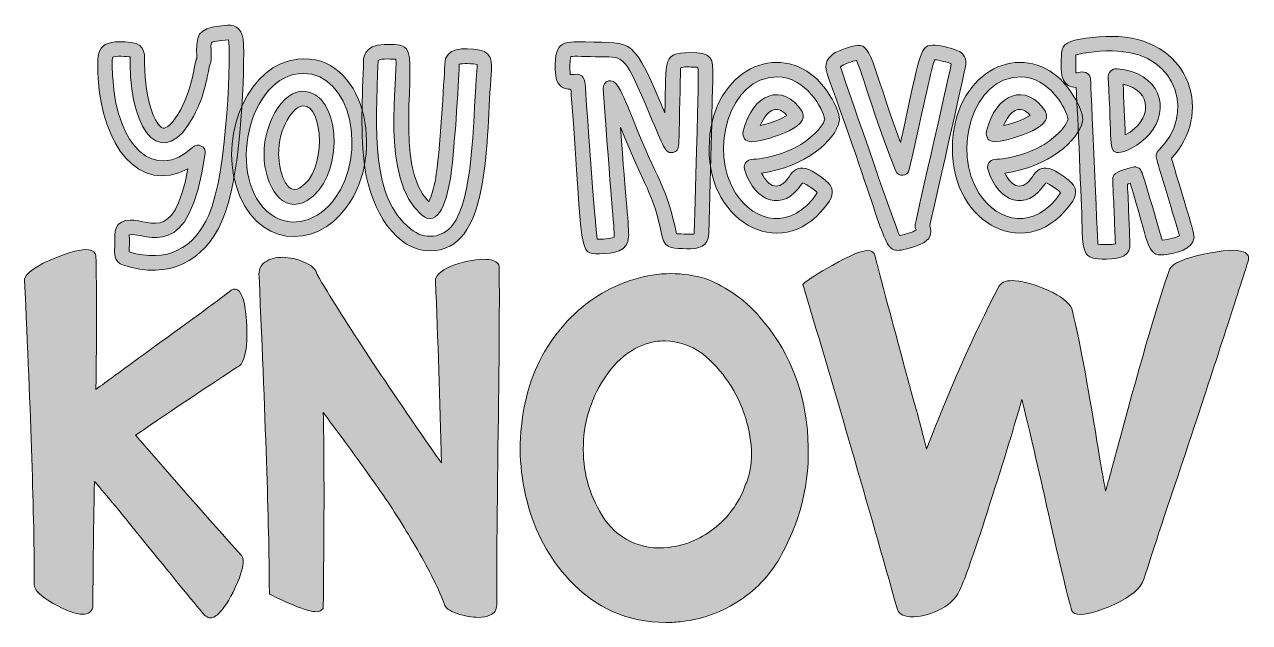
# Model space of a CAD drawing. Header units: inches. Extents: x 105 to 975, y -976 to -104.
# Drawn here: x 111 to 975, y -525 to -104 of the extents above; entities that cross this region are included whole.
import ezdxf

# ---------------------------------------------------------------- set-up
doc = ezdxf.new("R2010")
doc.units = ezdxf.units.IN
doc.header["$MEASUREMENT"] = 0
doc.layers.add('Layer 1', color=7, linetype='Continuous')

# ---------------------------------------------------------------- blocks, each defined once
blk = doc.blocks.new('block 3')
at = {"layer": 'Layer 1', "true_color": 0xffffff}
h = blk.add_hatch(color=7, dxfattribs=at)
h.dxf.hatch_style = 2
edge = h.paths.add_edge_path()
edge.add_spline(control_points=[(250.58, -242.38), (237.97, -270.76), (212.89, -283.7), (181.1, -273.44), (174.09, -271.18), (174.62, -264.62), (174.94, -260.7), (175.51, -253.55), (172.79, -244.02), (182.83, -241.91), (198.32, -238.64), (216.01, -261.58), (226.58, -205.36), (191.94, -224.27), (165.8, -187.99), (163.26, -141.56), (162.14, -121.07), (162.5, -113.99), (186.46, -116.33), (197.44, -117.41), (195.98, -126.65), (196.01, -131.42), (196.19, -157.51), (203.7, -175.36), (209.01, -176.68), (211.22, -177.23), (215.8, -174.13), (221.44, -163.61), (230.39, -146.92), (230.77, -131.59), (232.76, -127.61), (232.85, -126.62), (232.76, -124.39), (232.7, -122.87), (232.16, -107.5), (237.35, -105.68), (254.42, -104.26), (260.69, -103.73), (265.74, -107.4), (265.85, -117.71), (266.15, -147.14), (263.5, -213.3), (250.58, -242.38)], knot_values=[0, 0, 0, 0, 1, 1, 1, 2, 2, 2, 3, 3, 3, 4, 4, 4, 5, 5, 5, 6, 6, 6, 7, 7, 7, 8, 8, 8, 9, 9, 9, 10, 10, 10, 11, 11, 11, 12, 12, 12, 13, 13, 13, 14, 14, 14, 14], degree=3, periodic=1)
edge = h.paths.add_edge_path()
edge.add_spline(control_points=[(255.27, -114.48), (248.13, -115.08), (244.04, -115.78), (243.1, -116.56), (242.12, -118.86), (244.24, -127.58), (241.95, -132.16), (240.26, -139.48), (238.85, -152.85), (230.48, -168.45), (209.84, -206.96), (186.09, -181.75), (185.76, -131.48), (185.74, -129.55), (185.88, -127.78), (185.82, -126.59), (184.21, -126.35), (174.85, -125.57), (173.6, -126.77), (172.56, -127.77), (173.3, -137.23), (173.5, -141), (176.15, -189.51), (203.12, -215.17), (230.13, -190.15), (233.65, -186.89), (239.35, -189.84), (238.7, -194.61), (227.8, -274.06), (197.94, -249.94), (185.21, -251.9), (185.18, -252.31), (185.18, -253.03), (185.28, -254.24), (185.63, -258.32), (185.05, -261.77), (185.01, -263.92), (211.69, -272.15), (230.93, -261.34), (241.21, -238.21), (255.17, -206.79), (256.58, -119.24), (255.27, -114.48)], knot_values=[0, 0, 0, 0, 1, 1, 1, 2, 2, 2, 3, 3, 3, 4, 4, 4, 5, 5, 5, 6, 6, 6, 7, 7, 7, 8, 8, 8, 9, 9, 9, 10, 10, 10, 11, 11, 11, 12, 12, 12, 13, 13, 13, 14, 14, 14, 14], degree=3, periodic=1)
h = blk.add_hatch(color=7, dxfattribs=at)
h.dxf.hatch_style = 2
edge = h.paths.add_edge_path()
edge.add_spline(control_points=[(596.65, -144.57), (596.63, -145.46), (595.16, -205.12), (593.84, -251.13), (593.58, -260.29), (587.12, -262.19), (578.06, -261.76), (570.58, -261.4), (562.88, -262.64), (561.04, -253.26), (554.95, -222.27), (548.35, -218.41), (531.63, -176.08), (535.46, -229.13), (537.66, -246.18), (537.38, -253.34), (536.97, -263.61), (527.08, -265.26), (516.76, -265.26), (501.7, -265.26), (505.49, -267.91), (496.9, -153.38), (496.53, -148.37), (497.19, -149.45), (494.78, -149.2), (489.67, -148.66), (486.36, -145.13), (485.92, -139.73), (483.91, -115.27), (490.88, -115.57), (506.69, -116.01), (541.75, -116.97), (539.91, -112.04), (562.99, -166.08), (564, -127.03), (559.98, -122.7), (585.44, -123.65), (598.12, -124.12), (597, -131.37), (596.65, -144.57)], knot_values=[0, 0, 0, 0, 1, 1, 1, 2, 2, 2, 3, 3, 3, 4, 4, 4, 5, 5, 5, 6, 6, 6, 7, 7, 7, 8, 8, 8, 9, 9, 9, 10, 10, 10, 11, 11, 11, 12, 12, 12, 13, 13, 13, 13], degree=3, periodic=1)
edge = h.paths.add_edge_path()
edge.add_spline(control_points=[(583.59, -250.84), (587.21, -123.89), (587.13, -133.98), (585.05, -133.9), (579.39, -133.69), (577.91, -133.1), (575.04, -134), (573.48, -134.5), (574.21, -132.22), (573.46, -158.47), (572.55, -190.14), (574.02, -192.57), (568.77, -193.83), (563.03, -195.21), (562, -189.89), (552.36, -167.31), (534.35, -125.12), (534.87, -126.54), (517.85, -126.47), (507.16, -126.42), (499.18, -125.85), (496.57, -126.35), (495.98, -129.61), (495.74, -134.02), (496.14, -138.89), (496.17, -139.26), (498.49, -138.96), (498.85, -138.9), (505.58, -137.91), (506.56, -142.81), (506.83, -147.87), (506.84, -147.91), (513.78, -248.08), (515.18, -254.99), (518.21, -255.05), (524.44, -254.95), (527.11, -253.53), (527.63, -247.88), (524.4, -223.19), (519.46, -148.77), (519.14, -143.87), (525.98, -139.88), (530.33, -147.89), (533.37, -153.48), (537.66, -163.33), (540.33, -170.16), (557.47, -214.01), (564.63, -218.34), (571.1, -251.24), (572.58, -251.4), (575.36, -251.36), (578.55, -251.51), (584.11, -251.78), (583.57, -251.46), (583.59, -250.84)], knot_values=[0, 0, 0, 0, 1, 1, 1, 2, 2, 2, 3, 3, 3, 4, 4, 4, 5, 5, 5, 6, 6, 6, 7, 7, 7, 8, 8, 8, 9, 9, 9, 10, 10, 10, 11, 11, 11, 12, 12, 12, 13, 13, 13, 14, 14, 14, 15, 15, 15, 16, 16, 16, 17, 17, 17, 18, 18, 18, 18], degree=3, periodic=1)
h = blk.add_hatch(color=7, dxfattribs=at)
h.dxf.hatch_style = 2
edge = h.paths.add_edge_path()
edge.add_spline(control_points=[(936.09, -253.88), (935.47, -262.34), (923.19, -264.93), (914.78, -266.01), (902.75, -267.57), (903.98, -257.44), (891.15, -215.59), (890.38, -215.84), (889.71, -216.05), (889.13, -216.23), (889.93, -232.63), (890.3, -244.69), (890.92, -257.72), (891.39, -267.45), (883.59, -269.07), (874.45, -269.07), (856.26, -269.07), (857.89, -265.63), (856.86, -236.98), (855.96, -212.05), (853.22, -148.05), (852.92, -148.04), (843.38, -147.87), (842.24, -140.5), (842.46, -131.13), (842.65, -123.66), (841.82, -118.37), (849.24, -115.62), (855.7, -113.22), (872.02, -111.57), (882.81, -112.21), (934.91, -115.33), (949.11, -167.64), (920.17, -197.9), (925.91, -218.32), (936.42, -249.46), (936.09, -253.88)], knot_values=[0, 0, 0, 0, 1, 1, 1, 2, 2, 2, 3, 3, 3, 4, 4, 4, 5, 5, 5, 6, 6, 6, 7, 7, 7, 8, 8, 8, 9, 9, 9, 10, 10, 10, 11, 11, 11, 12, 12, 12, 12], degree=3, periodic=1)
edge = h.paths.add_edge_path()
edge.add_spline(control_points=[(925.81, -252.57), (925.63, -251.56), (911.08, -203.69), (910.02, -199.66), (909.5, -197.71), (908.56, -194.16), (911.68, -191.89), (935.98, -168.16), (926.22, -125.08), (882.2, -122.45), (872.26, -121.86), (857.55, -123.5), (852.85, -125.22), (852.82, -125.68), (852.51, -136.17), (852.82, -137.77), (853.6, -137.83), (854.08, -137.69), (854.88, -137.48), (860, -136.1), (863.04, -139.08), (863.17, -142.92), (863.17, -142.97), (868.01, -256.77), (868.3, -258.5), (872.4, -259.03), (880.71, -258.81), (880.68, -258.21), (880, -244.12), (879.63, -231.55), (878.73, -213.68), (878.41, -207.44), (884.53, -207), (891.17, -204.8), (893.16, -203.71), (894.87, -203.99), (895.97, -204.43), (900.03, -206.03), (898.89, -206.14), (913.73, -255.81), (918.72, -255.14), (923.02, -253.86), (925.81, -252.57)], knot_values=[0, 0, 0, 0, 1, 1, 1, 2, 2, 2, 3, 3, 3, 4, 4, 4, 5, 5, 5, 6, 6, 6, 7, 7, 7, 8, 8, 8, 9, 9, 9, 10, 10, 10, 11, 11, 11, 12, 12, 12, 13, 13, 13, 14, 14, 14, 14], degree=3, periodic=1)
edge = h.paths.add_edge_path()
edge.add_spline(control_points=[(904.72, -180.96), (897.52, -189.26), (886.73, -193.99), (882.8, -193.99), (875.18, -193.99), (878.42, -186.25), (875.53, -141.27), (875.28, -137.33), (878.2, -134.7), (881.83, -134.97), (911.99, -137.22), (919.98, -163.36), (904.72, -180.96)], knot_values=[0, 0, 0, 0, 1, 1, 1, 2, 2, 2, 3, 3, 3, 4, 4, 4, 4], degree=3, periodic=1)
edge = h.paths.add_edge_path()
edge.add_spline(control_points=[(886.07, -145.87), (886.57, -155.81), (887.19, -171.9), (887.62, -181.58), (906.61, -171.42), (907.39, -150.19), (886.07, -145.87)], knot_values=[0, 0, 0, 0, 1, 1, 1, 2, 2, 2, 2], degree=3, periodic=1)
h = blk.add_hatch(color=7, dxfattribs=at)
h.dxf.hatch_style = 2
edge = h.paths.add_edge_path()
edge.add_spline(control_points=[(440.18, -142.23), (436.53, -190.82), (439.43, -263.28), (397.39, -263.28), (373.61, -263.28), (355.9, -235.43), (351.36, -204.76), (347.97, -181.86), (349.55, -154.29), (350.46, -128.67), (350.5, -128.67), (350.22, -117.75), (365.07, -117.86), (372.29, -117.91), (377.22, -117.35), (380.65, -120.96), (389.22, -129.97), (371.07, -204.16), (396.46, -228.81), (398.62, -224.26), (400.79, -215.73), (401.74, -209.06), (404.79, -187.64), (407.65, -134.52), (407.69, -131.53), (407.84, -119.87), (420.85, -119.95), (432.42, -121.77), (442.93, -123.41), (440.76, -134.48), (440.18, -142.23)], knot_values=[0, 0, 0, 0, 1, 1, 1, 2, 2, 2, 3, 3, 3, 4, 4, 4, 5, 5, 5, 6, 6, 6, 7, 7, 7, 8, 8, 8, 9, 9, 9, 10, 10, 10, 10], degree=3, periodic=1)
edge = h.paths.add_edge_path()
edge.add_spline(control_points=[(430.46, -131.84), (423.96, -130.86), (417.95, -131.46), (417.95, -131.66), (417.89, -136.14), (414.97, -188.9), (411.89, -210.51), (409.63, -226.34), (403.46, -248.25), (391.31, -237.97), (361.68, -212.91), (375.02, -139.3), (373.12, -128.25), (372.21, -128.13), (362.47, -127.53), (360.71, -129.06), (358.9, -179.82), (355.5, -225.11), (383.51, -247.78), (393.81, -256.12), (406.23, -253.94), (413.03, -245.22), (427.84, -226.24), (427.52, -173.86), (429.95, -141.47), (430.22, -137.84), (430.65, -133.66), (430.46, -131.84)], knot_values=[0, 0, 0, 0, 1, 1, 1, 2, 2, 2, 3, 3, 3, 4, 4, 4, 5, 5, 5, 6, 6, 6, 7, 7, 7, 8, 8, 8, 9, 9, 9, 9], degree=3, periodic=1)
h = blk.add_hatch(color=7, dxfattribs=at)
h.dxf.hatch_style = 2
edge = h.paths.add_edge_path()
edge.add_spline(control_points=[(631.13, -208.44), (636.3, -218.75), (643.56, -221.38), (650.49, -211.01), (653.47, -206.51), (656.67, -203.79), (662.27, -205.22), (667.51, -206.56), (676.43, -213.75), (676.52, -213.82), (681.47, -217.85), (682.35, -223.09), (678.94, -228.17), (648.36, -273.76), (593.15, -244.68), (594.13, -190.68), (594.44, -138.75), (639.16, -115.1), (668.75, -140.94), (676.77, -147.95), (687.34, -164.86), (685.87, -172.08), (683.14, -185.46), (661.76, -204.14), (631.13, -208.44)], knot_values=[0, 0, 0, 0, 1, 1, 1, 2, 2, 2, 3, 3, 3, 4, 4, 4, 5, 5, 5, 6, 6, 6, 7, 7, 7, 8, 8, 8, 8], degree=3, periodic=1)
edge = h.paths.add_edge_path()
edge.add_spline(control_points=[(675.71, -170.46), (674.5, -163.55), (662.86, -140.63), (641.83, -140.63), (608.53, -140.63), (593.58, -192.54), (612.83, -222.63), (626.24, -243.58), (652.48, -249.2), (670.42, -222.46), (670.9, -221.74), (662.08, -216), (660.01, -215.25), (659.8, -215.54), (659.54, -215.93), (659.35, -216.22), (646.22, -236.07), (626.65, -229.18), (619.29, -206.5), (619.05, -205.76), (618.32, -203.5), (619.82, -201.28), (621.94, -198.14), (624.43, -199.23), (632.08, -197.91), (647.57, -195.26), (658.03, -189.16), (664.08, -184.51), (671.84, -178.55), (674.97, -173.08), (675.71, -170.46)], knot_values=[0, 0, 0, 0, 1, 1, 1, 2, 2, 2, 3, 3, 3, 4, 4, 4, 5, 5, 5, 6, 6, 6, 7, 7, 7, 8, 8, 8, 9, 9, 9, 10, 10, 10, 10], degree=3, periodic=1)
edge = h.paths.add_edge_path()
edge.add_spline(control_points=[(659.64, -165.14), (667.04, -176.93), (631.13, -186.37), (623.73, -186.37), (620.01, -186.37), (617.17, -183.17), (618.17, -178.96), (624.45, -152.44), (646.32, -143.89), (659.64, -165.14)], knot_values=[0, 0, 0, 0, 1, 1, 1, 2, 2, 2, 3, 3, 3, 3], degree=3, periodic=1)
edge = h.paths.add_edge_path()
edge.add_spline(control_points=[(648.96, -167.82), (641.59, -158.93), (634.41, -164.98), (630.22, -174.93), (639.21, -172.94), (645.82, -169.88), (648.96, -167.82)], knot_values=[0, 0, 0, 0, 1, 1, 1, 2, 2, 2, 2], degree=3, periodic=1)
h = blk.add_hatch(color=7, dxfattribs=at)
h.dxf.hatch_style = 2
edge = h.paths.add_edge_path()
edge.add_spline(control_points=[(775.14, -131.37), (774.91, -136.18), (750.95, -239.12), (749.83, -245.32), (751.62, -251.47), (749.66, -255.72), (743.86, -258.33), (736.52, -261.63), (729.53, -262.92), (727.14, -262.92), (716.35, -262.92), (717.58, -248.81), (679.74, -145.3), (676.45, -136.3), (673.7, -130.47), (681.34, -124.7), (685.43, -121.61), (695.47, -118.96), (696.68, -118.71), (709.16, -116.17), (707.75, -128.95), (729.06, -186.98), (743.47, -122.53), (742.28, -117.66), (753.56, -118.28), (758.24, -118.53), (766.6, -120.89), (769.59, -122.29), (772.64, -123.72), (775.42, -125.81), (775.14, -131.37)], knot_values=[0, 0, 0, 0, 1, 1, 1, 2, 2, 2, 3, 3, 3, 4, 4, 4, 5, 5, 5, 6, 6, 6, 7, 7, 7, 8, 8, 8, 9, 9, 9, 10, 10, 10, 10], degree=3, periodic=1)
edge = h.paths.add_edge_path()
edge.add_spline(control_points=[(764.87, -131.42), (762.52, -130.45), (756.2, -128.74), (753.16, -128.53), (750.95, -134.21), (746.52, -156.33), (735.3, -206.03), (734.18, -210.96), (727.31, -211.46), (725.5, -206.72), (705.89, -155.27), (701.19, -134.64), (698, -128.93), (695.59, -129.55), (688.77, -131.62), (686.7, -133.55), (686.76, -134.04), (725.97, -247.82), (728.41, -252.47), (732.59, -251.77), (737.54, -250.08), (740.13, -248.74), (739.61, -246.56), (739, -246.96), (740.06, -241.88), (741.4, -235.4), (764.57, -134.36), (764.87, -131.42)], knot_values=[0, 0, 0, 0, 1, 1, 1, 2, 2, 2, 3, 3, 3, 4, 4, 4, 5, 5, 5, 6, 6, 6, 7, 7, 7, 8, 8, 8, 9, 9, 9, 9], degree=3, periodic=1)
h = blk.add_hatch(color=7, dxfattribs=at)
h.dxf.hatch_style = 2
edge = h.paths.add_edge_path()
edge.add_spline(control_points=[(802.72, -208.44), (807.89, -218.75), (815.16, -221.38), (822.09, -211.01), (825.07, -206.51), (828.27, -203.79), (833.87, -205.22), (839.11, -206.56), (848.03, -213.75), (848.12, -213.82), (853.07, -217.85), (853.95, -223.09), (850.53, -228.17), (819.96, -273.76), (764.75, -244.68), (765.72, -190.68), (766.03, -138.75), (810.75, -115.1), (840.34, -140.94), (848.37, -147.95), (858.94, -164.86), (857.46, -172.08), (854.73, -185.46), (833.35, -204.14), (802.72, -208.44)], knot_values=[0, 0, 0, 0, 1, 1, 1, 2, 2, 2, 3, 3, 3, 4, 4, 4, 5, 5, 5, 6, 6, 6, 7, 7, 7, 8, 8, 8, 8], degree=3, periodic=1)
edge = h.paths.add_edge_path()
edge.add_spline(control_points=[(847.31, -170.46), (846.09, -163.55), (834.45, -140.63), (813.43, -140.63), (780.13, -140.63), (765.17, -192.54), (784.43, -222.63), (797.84, -243.58), (824.08, -249.2), (842.01, -222.46), (842.5, -221.74), (833.68, -216), (831.61, -215.25), (831.39, -215.54), (831.14, -215.93), (830.94, -216.22), (817.82, -236.07), (798.24, -229.18), (790.89, -206.5), (790.65, -205.76), (789.91, -203.5), (791.41, -201.28), (793.53, -198.14), (796.02, -199.23), (803.68, -197.91), (819.17, -195.26), (829.63, -189.16), (835.68, -184.51), (843.44, -178.55), (846.56, -173.08), (847.31, -170.46)], knot_values=[0, 0, 0, 0, 1, 1, 1, 2, 2, 2, 3, 3, 3, 4, 4, 4, 5, 5, 5, 6, 6, 6, 7, 7, 7, 8, 8, 8, 9, 9, 9, 10, 10, 10, 10], degree=3, periodic=1)
edge = h.paths.add_edge_path()
edge.add_spline(control_points=[(831.24, -165.14), (838.63, -176.93), (802.73, -186.37), (795.32, -186.37), (791.61, -186.37), (788.77, -183.17), (789.76, -178.96), (796.05, -152.44), (817.92, -143.89), (831.24, -165.14)], knot_values=[0, 0, 0, 0, 1, 1, 1, 2, 2, 2, 3, 3, 3, 3], degree=3, periodic=1)
edge = h.paths.add_edge_path()
edge.add_spline(control_points=[(820.56, -167.82), (813.19, -158.93), (806.01, -164.98), (801.82, -174.93), (810.81, -172.94), (817.41, -169.88), (820.56, -167.82)], knot_values=[0, 0, 0, 0, 1, 1, 1, 2, 2, 2, 2], degree=3, periodic=1)
h = blk.add_hatch(color=7, dxfattribs=at)
h.dxf.hatch_style = 2
edge = h.paths.add_edge_path()
edge.add_spline(control_points=[(338.44, -232.52), (315.79, -263.31), (273.57, -260.99), (260.49, -217.28), (249.16, -179.43), (269.89, -131.52), (304.11, -128.11), (350.89, -123.45), (366.76, -194.02), (338.44, -232.52)], knot_values=[0, 0, 0, 0, 1, 1, 1, 2, 2, 2, 3, 3, 3, 3], degree=3, periodic=1)
edge = h.paths.add_edge_path()
edge.add_spline(control_points=[(307.81, -138.19), (269.18, -138.19), (252.24, -213.59), (285.25, -237.68), (300.11, -248.51), (318.9, -241.76), (330.18, -226.44), (353.18, -195.16), (342.13, -138.19), (307.81, -138.19)], knot_values=[0, 0, 0, 0, 1, 1, 1, 2, 2, 2, 3, 3, 3, 3], degree=3, periodic=1)
edge = h.paths.add_edge_path()
edge.add_spline(control_points=[(310.68, -227.73), (293.4, -238.03), (280.46, -217.89), (280.25, -195.48), (280.02, -171.48), (295.63, -145.85), (312.69, -151.55), (335.53, -159.17), (335.56, -212.9), (310.68, -227.73)], knot_values=[0, 0, 0, 0, 1, 1, 1, 2, 2, 2, 3, 3, 3, 3], degree=3, periodic=1)
edge = h.paths.add_edge_path()
edge.add_spline(control_points=[(307.93, -161.03), (301.07, -161.03), (290.33, -176.35), (290.51, -195.38), (290.62, -206.72), (295.88, -224.61), (305.43, -218.92), (324.94, -207.29), (322.02, -161.03), (307.93, -161.03)], knot_values=[0, 0, 0, 0, 1, 1, 1, 2, 2, 2, 3, 3, 3, 3], degree=3, periodic=1)
at = {"layer": 'Layer 1', "lineweight": 0}
for points, knots in [([(250.58, -242.38), (237.97, -270.76), (212.89, -283.7), (181.1, -273.44), (174.09, -271.18), (174.62, -264.62), (174.94, -260.7), (175.51, -253.55), (172.79, -244.02), (182.83, -241.91), (198.32, -238.64), (216.01, -261.58), (226.58, -205.36), (191.94, -224.27), (165.8, -187.99), (163.26, -141.56), (162.14, -121.07), (162.5, -113.99), (186.46, -116.33), (197.44, -117.41), (195.98, -126.65), (196.01, -131.42), (196.19, -157.51), (203.7, -175.36), (209.01, -176.68), (211.22, -177.23), (215.8, -174.13), (221.44, -163.61), (230.39, -146.92), (230.77, -131.59), (232.76, -127.61), (232.85, -126.62), (232.76, -124.39), (232.7, -122.87), (232.16, -107.5), (237.35, -105.68), (254.42, -104.26), (260.69, -103.73), (265.74, -107.4), (265.85, -117.71), (266.15, -147.14), (263.5, -213.3), (250.58, -242.38)], [0, 0, 0, 0, 1, 1, 1, 2, 2, 2, 3, 3, 3, 4, 4, 4, 5, 5, 5, 6, 6, 6, 7, 7, 7, 8, 8, 8, 9, 9, 9, 10, 10, 10, 11, 11, 11, 12, 12, 12, 13, 13, 13, 14, 14, 14, 14]), ([(596.65, -144.57), (596.63, -145.46), (595.16, -205.12), (593.84, -251.13), (593.58, -260.29), (587.12, -262.19), (578.06, -261.76), (570.58, -261.4), (562.88, -262.64), (561.04, -253.26), (554.95, -222.27), (548.35, -218.41), (531.63, -176.08), (535.46, -229.13), (537.66, -246.18), (537.38, -253.34), (536.97, -263.61), (527.08, -265.26), (516.76, -265.26), (501.7, -265.26), (505.49, -267.91), (496.9, -153.38), (496.53, -148.37), (497.19, -149.45), (494.78, -149.2), (489.67, -148.66), (486.36, -145.13), (485.92, -139.73), (483.91, -115.27), (490.88, -115.57), (506.69, -116.01), (541.75, -116.97), (539.91, -112.04), (562.99, -166.08), (564, -127.03), (559.98, -122.7), (585.44, -123.65), (598.12, -124.12), (597, -131.37), (596.65, -144.57)], [0, 0, 0, 0, 1, 1, 1, 2, 2, 2, 3, 3, 3, 4, 4, 4, 5, 5, 5, 6, 6, 6, 7, 7, 7, 8, 8, 8, 9, 9, 9, 10, 10, 10, 11, 11, 11, 12, 12, 12, 13, 13, 13, 13]), ([(936.09, -253.88), (935.47, -262.34), (923.19, -264.93), (914.78, -266.01), (902.75, -267.57), (903.98, -257.44), (891.15, -215.59), (890.38, -215.84), (889.71, -216.05), (889.13, -216.23), (889.93, -232.63), (890.3, -244.69), (890.92, -257.72), (891.39, -267.45), (883.59, -269.07), (874.45, -269.07), (856.26, -269.07), (857.89, -265.63), (856.86, -236.98), (855.96, -212.05), (853.22, -148.05), (852.92, -148.04), (843.38, -147.87), (842.24, -140.5), (842.46, -131.13), (842.65, -123.66), (841.82, -118.37), (849.24, -115.62), (855.7, -113.22), (872.02, -111.57), (882.81, -112.21), (934.91, -115.33), (949.11, -167.64), (920.17, -197.9), (925.91, -218.32), (936.42, -249.46), (936.09, -253.88)], [0, 0, 0, 0, 1, 1, 1, 2, 2, 2, 3, 3, 3, 4, 4, 4, 5, 5, 5, 6, 6, 6, 7, 7, 7, 8, 8, 8, 9, 9, 9, 10, 10, 10, 11, 11, 11, 12, 12, 12, 12]), ([(255.27, -114.48), (248.13, -115.08), (244.04, -115.78), (243.1, -116.56), (242.12, -118.86), (244.24, -127.58), (241.95, -132.16), (240.26, -139.48), (238.85, -152.85), (230.48, -168.45), (209.84, -206.96), (186.09, -181.75), (185.76, -131.48), (185.74, -129.55), (185.88, -127.78), (185.82, -126.59), (184.21, -126.35), (174.85, -125.57), (173.6, -126.77), (172.56, -127.77), (173.3, -137.23), (173.5, -141), (176.15, -189.51), (203.12, -215.17), (230.13, -190.15), (233.65, -186.89), (239.35, -189.84), (238.7, -194.61), (227.8, -274.06), (197.94, -249.94), (185.21, -251.9), (185.18, -252.31), (185.18, -253.03), (185.28, -254.24), (185.63, -258.32), (185.05, -261.77), (185.01, -263.92), (211.69, -272.15), (230.93, -261.34), (241.21, -238.21), (255.17, -206.79), (256.58, -119.24), (255.27, -114.48)], [0, 0, 0, 0, 1, 1, 1, 2, 2, 2, 3, 3, 3, 4, 4, 4, 5, 5, 5, 6, 6, 6, 7, 7, 7, 8, 8, 8, 9, 9, 9, 10, 10, 10, 11, 11, 11, 12, 12, 12, 13, 13, 13, 14, 14, 14, 14]), ([(440.18, -142.23), (436.53, -190.82), (439.43, -263.28), (397.39, -263.28), (373.61, -263.28), (355.9, -235.43), (351.36, -204.76), (347.97, -181.86), (349.55, -154.29), (350.46, -128.67), (350.5, -128.67), (350.22, -117.75), (365.07, -117.86), (372.29, -117.91), (377.22, -117.35), (380.65, -120.96), (389.22, -129.97), (371.07, -204.16), (396.46, -228.81), (398.62, -224.26), (400.79, -215.73), (401.74, -209.06), (404.79, -187.64), (407.65, -134.52), (407.69, -131.53), (407.84, -119.87), (420.85, -119.95), (432.42, -121.77), (442.93, -123.41), (440.76, -134.48), (440.18, -142.23)], [0, 0, 0, 0, 1, 1, 1, 2, 2, 2, 3, 3, 3, 4, 4, 4, 5, 5, 5, 6, 6, 6, 7, 7, 7, 8, 8, 8, 9, 9, 9, 10, 10, 10, 10]), ([(631.13, -208.44), (636.3, -218.75), (643.56, -221.38), (650.49, -211.01), (653.47, -206.51), (656.67, -203.79), (662.27, -205.22), (667.51, -206.56), (676.43, -213.75), (676.52, -213.82), (681.47, -217.85), (682.35, -223.09), (678.94, -228.17), (648.36, -273.76), (593.15, -244.68), (594.13, -190.68), (594.44, -138.75), (639.16, -115.1), (668.75, -140.94), (676.77, -147.95), (687.34, -164.86), (685.87, -172.08), (683.14, -185.46), (661.76, -204.14), (631.13, -208.44)], [0, 0, 0, 0, 1, 1, 1, 2, 2, 2, 3, 3, 3, 4, 4, 4, 5, 5, 5, 6, 6, 6, 7, 7, 7, 8, 8, 8, 8]), ([(775.14, -131.37), (774.91, -136.18), (750.95, -239.12), (749.83, -245.32), (751.62, -251.47), (749.66, -255.72), (743.86, -258.33), (736.52, -261.63), (729.53, -262.92), (727.14, -262.92), (716.35, -262.92), (717.58, -248.81), (679.74, -145.3), (676.45, -136.3), (673.7, -130.47), (681.34, -124.7), (685.43, -121.61), (695.47, -118.96), (696.68, -118.71), (709.16, -116.17), (707.75, -128.95), (729.06, -186.98), (743.47, -122.53), (742.28, -117.66), (753.56, -118.28), (758.24, -118.53), (766.6, -120.89), (769.59, -122.29), (772.64, -123.72), (775.42, -125.81), (775.14, -131.37)], [0, 0, 0, 0, 1, 1, 1, 2, 2, 2, 3, 3, 3, 4, 4, 4, 5, 5, 5, 6, 6, 6, 7, 7, 7, 8, 8, 8, 9, 9, 9, 10, 10, 10, 10]), ([(802.72, -208.44), (807.89, -218.75), (815.16, -221.38), (822.09, -211.01), (825.07, -206.51), (828.27, -203.79), (833.87, -205.22), (839.11, -206.56), (848.03, -213.75), (848.12, -213.82), (853.07, -217.85), (853.95, -223.09), (850.53, -228.17), (819.96, -273.76), (764.75, -244.68), (765.72, -190.68), (766.03, -138.75), (810.75, -115.1), (840.34, -140.94), (848.37, -147.95), (858.94, -164.86), (857.46, -172.08), (854.73, -185.46), (833.35, -204.14), (802.72, -208.44)], [0, 0, 0, 0, 1, 1, 1, 2, 2, 2, 3, 3, 3, 4, 4, 4, 5, 5, 5, 6, 6, 6, 7, 7, 7, 8, 8, 8, 8]), ([(338.44, -232.52), (315.79, -263.31), (273.57, -260.99), (260.49, -217.28), (249.16, -179.43), (269.89, -131.52), (304.11, -128.11), (350.89, -123.45), (366.76, -194.02), (338.44, -232.52)], [0, 0, 0, 0, 1, 1, 1, 2, 2, 2, 3, 3, 3, 3]), ([(430.46, -131.84), (423.96, -130.86), (417.95, -131.46), (417.95, -131.66), (417.89, -136.14), (414.97, -188.9), (411.89, -210.51), (409.63, -226.34), (403.46, -248.25), (391.31, -237.97), (361.68, -212.91), (375.02, -139.3), (373.12, -128.25), (372.21, -128.13), (362.47, -127.53), (360.71, -129.06), (358.9, -179.82), (355.5, -225.11), (383.51, -247.78), (393.81, -256.12), (406.23, -253.94), (413.03, -245.22), (427.84, -226.24), (427.52, -173.86), (429.95, -141.47), (430.22, -137.84), (430.65, -133.66), (430.46, -131.84)], [0, 0, 0, 0, 1, 1, 1, 2, 2, 2, 3, 3, 3, 4, 4, 4, 5, 5, 5, 6, 6, 6, 7, 7, 7, 8, 8, 8, 9, 9, 9, 9]), ([(583.59, -250.84), (587.21, -123.89), (587.13, -133.98), (585.05, -133.9), (579.39, -133.69), (577.91, -133.1), (575.04, -134), (573.48, -134.5), (574.21, -132.22), (573.46, -158.47), (572.55, -190.14), (574.02, -192.57), (568.77, -193.83), (563.03, -195.21), (562, -189.89), (552.36, -167.31), (534.35, -125.12), (534.87, -126.54), (517.85, -126.47), (507.16, -126.42), (499.18, -125.85), (496.57, -126.35), (495.98, -129.61), (495.74, -134.02), (496.14, -138.89), (496.17, -139.26), (498.49, -138.96), (498.85, -138.9), (505.58, -137.91), (506.56, -142.81), (506.83, -147.87), (506.84, -147.91), (513.78, -248.08), (515.18, -254.99), (518.21, -255.05), (524.44, -254.95), (527.11, -253.53), (527.63, -247.88), (524.4, -223.19), (519.46, -148.77), (519.14, -143.87), (525.98, -139.88), (530.33, -147.89), (533.37, -153.48), (537.66, -163.33), (540.33, -170.16), (557.47, -214.01), (564.63, -218.34), (571.1, -251.24), (572.58, -251.4), (575.36, -251.36), (578.55, -251.51), (584.11, -251.78), (583.57, -251.46), (583.59, -250.84)], [0, 0, 0, 0, 1, 1, 1, 2, 2, 2, 3, 3, 3, 4, 4, 4, 5, 5, 5, 6, 6, 6, 7, 7, 7, 8, 8, 8, 9, 9, 9, 10, 10, 10, 11, 11, 11, 12, 12, 12, 13, 13, 13, 14, 14, 14, 15, 15, 15, 16, 16, 16, 17, 17, 17, 18, 18, 18, 18]), ([(764.87, -131.42), (762.52, -130.45), (756.2, -128.74), (753.16, -128.53), (750.95, -134.21), (746.52, -156.33), (735.3, -206.03), (734.18, -210.96), (727.31, -211.46), (725.5, -206.72), (705.89, -155.27), (701.19, -134.64), (698, -128.93), (695.59, -129.55), (688.77, -131.62), (686.7, -133.55), (686.76, -134.04), (725.97, -247.82), (728.41, -252.47), (732.59, -251.77), (737.54, -250.08), (740.13, -248.74), (739.61, -246.56), (739, -246.96), (740.06, -241.88), (741.4, -235.4), (764.57, -134.36), (764.87, -131.42)], [0, 0, 0, 0, 1, 1, 1, 2, 2, 2, 3, 3, 3, 4, 4, 4, 5, 5, 5, 6, 6, 6, 7, 7, 7, 8, 8, 8, 9, 9, 9, 9]), ([(925.81, -252.57), (925.63, -251.56), (911.08, -203.69), (910.02, -199.66), (909.5, -197.71), (908.56, -194.16), (911.68, -191.89), (935.98, -168.16), (926.22, -125.08), (882.2, -122.45), (872.26, -121.86), (857.55, -123.5), (852.85, -125.22), (852.82, -125.68), (852.51, -136.17), (852.82, -137.77), (853.6, -137.83), (854.08, -137.69), (854.88, -137.48), (860, -136.1), (863.04, -139.08), (863.17, -142.92), (863.17, -142.97), (868.01, -256.77), (868.3, -258.5), (872.4, -259.03), (880.71, -258.81), (880.68, -258.21), (880, -244.12), (879.63, -231.55), (878.73, -213.68), (878.41, -207.44), (884.53, -207), (891.17, -204.8), (893.16, -203.71), (894.87, -203.99), (895.97, -204.43), (900.03, -206.03), (898.89, -206.14), (913.73, -255.81), (918.72, -255.14), (923.02, -253.86), (925.81, -252.57)], [0, 0, 0, 0, 1, 1, 1, 2, 2, 2, 3, 3, 3, 4, 4, 4, 5, 5, 5, 6, 6, 6, 7, 7, 7, 8, 8, 8, 9, 9, 9, 10, 10, 10, 11, 11, 11, 12, 12, 12, 13, 13, 13, 14, 14, 14, 14]), ([(307.81, -138.19), (269.18, -138.19), (252.24, -213.59), (285.25, -237.68), (300.11, -248.51), (318.9, -241.76), (330.18, -226.44), (353.18, -195.16), (342.13, -138.19), (307.81, -138.19)], [0, 0, 0, 0, 1, 1, 1, 2, 2, 2, 3, 3, 3, 3]), ([(904.72, -180.96), (897.52, -189.26), (886.73, -193.99), (882.8, -193.99), (875.18, -193.99), (878.42, -186.25), (875.53, -141.27), (875.28, -137.33), (878.2, -134.7), (881.83, -134.97), (911.99, -137.22), (919.98, -163.36), (904.72, -180.96)], [0, 0, 0, 0, 1, 1, 1, 2, 2, 2, 3, 3, 3, 4, 4, 4, 4]), ([(310.68, -227.73), (293.4, -238.03), (280.46, -217.89), (280.25, -195.48), (280.02, -171.48), (295.63, -145.85), (312.69, -151.55), (335.53, -159.17), (335.56, -212.9), (310.68, -227.73)], [0, 0, 0, 0, 1, 1, 1, 2, 2, 2, 3, 3, 3, 3]), ([(675.71, -170.46), (674.5, -163.55), (662.86, -140.63), (641.83, -140.63), (608.53, -140.63), (593.58, -192.54), (612.83, -222.63), (626.24, -243.58), (652.48, -249.2), (670.42, -222.46), (670.9, -221.74), (662.08, -216), (660.01, -215.25), (659.8, -215.54), (659.54, -215.93), (659.35, -216.22), (646.22, -236.07), (626.65, -229.18), (619.29, -206.5), (619.05, -205.76), (618.32, -203.5), (619.82, -201.28), (621.94, -198.14), (624.43, -199.23), (632.08, -197.91), (647.57, -195.26), (658.03, -189.16), (664.08, -184.51), (671.84, -178.55), (674.97, -173.08), (675.71, -170.46)], [0, 0, 0, 0, 1, 1, 1, 2, 2, 2, 3, 3, 3, 4, 4, 4, 5, 5, 5, 6, 6, 6, 7, 7, 7, 8, 8, 8, 9, 9, 9, 10, 10, 10, 10]), ([(659.64, -165.14), (667.04, -176.93), (631.13, -186.37), (623.73, -186.37), (620.01, -186.37), (617.17, -183.17), (618.17, -178.96), (624.45, -152.44), (646.32, -143.89), (659.64, -165.14)], [0, 0, 0, 0, 1, 1, 1, 2, 2, 2, 3, 3, 3, 3]), ([(847.31, -170.46), (846.09, -163.55), (834.45, -140.63), (813.43, -140.63), (780.13, -140.63), (765.17, -192.54), (784.43, -222.63), (797.84, -243.58), (824.08, -249.2), (842.01, -222.46), (842.5, -221.74), (833.68, -216), (831.61, -215.25), (831.39, -215.54), (831.14, -215.93), (830.94, -216.22), (817.82, -236.07), (798.24, -229.18), (790.89, -206.5), (790.65, -205.76), (789.91, -203.5), (791.41, -201.28), (793.53, -198.14), (796.02, -199.23), (803.68, -197.91), (819.17, -195.26), (829.63, -189.16), (835.68, -184.51), (843.44, -178.55), (846.56, -173.08), (847.31, -170.46)], [0, 0, 0, 0, 1, 1, 1, 2, 2, 2, 3, 3, 3, 4, 4, 4, 5, 5, 5, 6, 6, 6, 7, 7, 7, 8, 8, 8, 9, 9, 9, 10, 10, 10, 10]), ([(831.24, -165.14), (838.63, -176.93), (802.73, -186.37), (795.32, -186.37), (791.61, -186.37), (788.77, -183.17), (789.76, -178.96), (796.05, -152.44), (817.92, -143.89), (831.24, -165.14)], [0, 0, 0, 0, 1, 1, 1, 2, 2, 2, 3, 3, 3, 3]), ([(886.07, -145.87), (886.57, -155.81), (887.19, -171.9), (887.62, -181.58), (906.61, -171.42), (907.39, -150.19), (886.07, -145.87)], [0, 0, 0, 0, 1, 1, 1, 2, 2, 2, 2]), ([(307.93, -161.03), (301.07, -161.03), (290.33, -176.35), (290.51, -195.38), (290.62, -206.72), (295.88, -224.61), (305.43, -218.92), (324.94, -207.29), (322.02, -161.03), (307.93, -161.03)], [0, 0, 0, 0, 1, 1, 1, 2, 2, 2, 3, 3, 3, 3]), ([(648.96, -167.82), (641.59, -158.93), (634.41, -164.98), (630.22, -174.93), (639.21, -172.94), (645.82, -169.88), (648.96, -167.82)], [0, 0, 0, 0, 1, 1, 1, 2, 2, 2, 2]), ([(820.56, -167.82), (813.19, -158.93), (806.01, -164.98), (801.82, -174.93), (810.81, -172.94), (817.41, -169.88), (820.56, -167.82)], [0, 0, 0, 0, 1, 1, 1, 2, 2, 2, 2])]:
    blk.add_open_spline(points, degree=3, knots=knots, dxfattribs=at)
blk = doc.blocks.new('block 4')
at = {"layer": 'Layer 1', "true_color": 0xffffff}
h = blk.add_hatch(color=7, dxfattribs=at)
h.dxf.hatch_style = 2
edge = h.paths.add_edge_path()
edge.add_spline(control_points=[(189.66, -393.15), (215.77, -423.38), (240.68, -451.67), (264.38, -478.03), (266.56, -481.17), (265.59, -487.52), (261.48, -497.07), (257.36, -506.63), (253.25, -513.58), (249.14, -517.93), (246.72, -520.59), (244.43, -521.92), (242.25, -521.92), (241.28, -521.92), (240.32, -521.56), (239.35, -520.83), (239.35, -520.83), (238.63, -520.47), (238.63, -520.47), (229.43, -509.59), (214.69, -491.58), (194.37, -466.42), (177.44, -445.63), (166.2, -432.09), (160.64, -425.8), (159.91, -464.49), (159.55, -493.51), (159.55, -512.85), (159.55, -515.03), (158.82, -516.72), (157.37, -517.93), (155.92, -518.9), (154.23, -519.38), (152.29, -519.38), (147.45, -519.38), (140.56, -516.84), (131.62, -511.77), (122.67, -506.69), (118.2, -502.33), (118.2, -498.71), (118.2, -451.07), (115.9, -379.49), (111.3, -283.96), (111.3, -283.96), (111.3, -283.24), (111.3, -283.24), (111.3, -283.24), (111.67, -282.15), (111.67, -282.15), (114.08, -277.8), (120.92, -273.26), (132.16, -268.55), (143.41, -263.83), (151.57, -261.84), (156.65, -262.56), (159.55, -263.05), (161.24, -264.38), (161.72, -266.55), (162.21, -290.98), (162.21, -322.41), (161.72, -360.87), (168.98, -355.55), (180.22, -347.32), (195.46, -336.2), (226.41, -313.95), (246.84, -298.96), (256.76, -291.22), (256.76, -291.22), (257.12, -290.86), (257.12, -290.86), (259.3, -289.65), (261.24, -290.01), (262.93, -291.95), (265.83, -295.33), (267.52, -303.68), (268.01, -316.97), (268.49, -330.28), (267.16, -338.98), (264.02, -343.09), (264.02, -343.09), (262.93, -344.18), (262.93, -344.18), (242.13, -357.73), (217.71, -374.05), (189.66, -393.15)], knot_values=[0, 0, 0, 0, 1, 1, 1, 2, 2, 2, 3, 3, 3, 4, 4, 4, 5, 5, 5, 6, 6, 6, 7, 7, 7, 8, 8, 8, 9, 9, 9, 10, 10, 10, 11, 11, 11, 12, 12, 12, 13, 13, 13, 14, 14, 14, 15, 15, 15, 16, 16, 16, 17, 17, 17, 18, 18, 18, 19, 19, 19, 20, 20, 20, 21, 21, 21, 22, 22, 22, 23, 23, 23, 24, 24, 24, 25, 25, 25, 26, 26, 26, 27, 27, 27, 28, 28, 28, 28], degree=3, periodic=1)
h = blk.add_hatch(color=7, dxfattribs=at)
h.dxf.hatch_style = 2
edge = h.paths.add_edge_path()
edge.add_spline(control_points=[(446.11, -274.9), (446.35, -303.19), (445.98, -349.75), (445.02, -414.55), (444.53, -459.77), (444.3, -492.54), (444.3, -512.85), (444.3, -516.24), (442.72, -518.66), (439.58, -520.11), (437.4, -521.08), (434.62, -521.56), (431.24, -521.56), (426.89, -521.56), (421.92, -520.65), (416.37, -518.84), (410.8, -517.02), (407.78, -514.67), (407.3, -511.77), (402.22, -499.19), (395.38, -485.65), (386.8, -471.14), (378.22, -456.63), (370.78, -444.84), (364.49, -435.77), (358.2, -426.7), (349.26, -414.19), (337.65, -398.23), (331.12, -389.52), (325.92, -382.51), (322.05, -377.19), (322.53, -398.47), (322.65, -429.91), (322.42, -471.5), (322.17, -489.16), (322.05, -503.06), (322.05, -513.22), (322.05, -513.22), (322.05, -515.39), (322.05, -515.39), (322.05, -515.39), (320.24, -516.84), (320.24, -516.84), (316.61, -519.26), (305.12, -515.64), (285.78, -505.96), (285.78, -505.96), (283.97, -505.23), (283.97, -505.23), (283.97, -505.23), (283.97, -503.06), (283.97, -503.06), (283.97, -463.88), (281.55, -390.01), (276.71, -281.43), (276.22, -277.07), (277.56, -273.69), (280.7, -271.27), (284.33, -268.85), (288.62, -267.7), (293.58, -267.82), (298.53, -267.95), (303.31, -268.97), (307.91, -270.91), (313.71, -273.33), (316.98, -276.35), (317.7, -279.97), (335.11, -309.72), (363.04, -352.16), (401.49, -407.3), (401.49, -407.3), (405.48, -412.74), (405.48, -412.74), (404.27, -368.24), (402.82, -325.44), (401.13, -284.33), (401.13, -284.33), (401.13, -283.24), (401.13, -283.24), (401.13, -283.24), (401.49, -282.51), (401.49, -282.51), (403.43, -278.16), (408.8, -274.71), (417.63, -272.18), (426.46, -269.64), (433.53, -268.73), (438.86, -269.46), (442.96, -269.94), (445.38, -271.51), (446.11, -274.17), (446.11, -274.17), (446.11, -274.9), (446.11, -274.9)], knot_values=[0, 0, 0, 0, 1, 1, 1, 2, 2, 2, 3, 3, 3, 4, 4, 4, 5, 5, 5, 6, 6, 6, 7, 7, 7, 8, 8, 8, 9, 9, 9, 10, 10, 10, 11, 11, 11, 12, 12, 12, 13, 13, 13, 14, 14, 14, 15, 15, 15, 16, 16, 16, 17, 17, 17, 18, 18, 18, 19, 19, 19, 20, 20, 20, 21, 21, 21, 22, 22, 22, 23, 23, 23, 24, 24, 24, 25, 25, 25, 26, 26, 26, 27, 27, 27, 28, 28, 28, 29, 29, 29, 30, 30, 30, 31, 31, 31, 31], degree=3, periodic=1)
h = blk.add_hatch(color=7, dxfattribs=at)
h.dxf.hatch_style = 2
edge = h.paths.add_edge_path()
edge.add_spline(control_points=[(970.99, -264.01), (974.13, -265.23), (975.22, -267.4), (974.25, -270.54), (965.55, -297.87), (951.64, -340.55), (932.54, -398.59), (917.54, -443.09), (906.9, -475.13), (900.62, -494.72), (898.44, -501.24), (891.49, -507.17), (879.76, -512.49), (868.03, -517.81), (859.38, -520.11), (853.82, -519.38), (851.16, -518.9), (849.71, -517.57), (849.47, -515.39), (845.36, -500.64), (839.07, -474.04), (830.61, -435.59), (823.35, -403.91), (818.03, -381.42), (814.65, -368.12), (808.36, -390.13), (800.26, -416.43), (790.35, -447.02), (780.43, -477.61), (774.26, -495.32), (771.85, -500.16), (769.18, -506.93), (764.53, -512.07), (757.88, -515.57), (751.23, -519.08), (744.76, -520.96), (738.47, -521.2), (738.47, -521.2), (738.11, -521.2), (738.11, -521.2), (732.06, -521.2), (728.32, -519.51), (726.87, -516.12), (706.06, -441.88), (684.06, -366.19), (660.85, -289.04), (660.85, -289.04), (660.12, -286.87), (660.12, -286.87), (660.12, -286.87), (661.94, -285.42), (661.94, -285.42), (666.29, -282.03), (674.09, -277.25), (685.33, -271.09), (696.58, -264.92), (704.01, -262.32), (707.64, -263.29), (709.33, -263.78), (710.42, -264.74), (710.91, -266.19), (716.22, -286.75), (725.65, -321.93), (739.2, -371.75), (740.16, -374.89), (741.56, -380.03), (743.37, -387.16), (745.18, -394.3), (746.57, -399.56), (747.54, -402.94), (762.78, -362.56), (779.83, -324.23), (798.69, -287.95), (800.62, -285.05), (804.37, -283.85), (809.93, -284.33), (816.94, -285.05), (824.8, -287.35), (833.51, -291.22), (842.22, -295.09), (847.66, -299.32), (849.83, -303.92), (853.94, -319.15), (859.5, -348.05), (866.52, -390.61), (869.66, -409.72), (872.08, -423.74), (873.77, -432.69), (875.95, -424.71), (879.34, -412.26), (883.93, -395.32), (899.65, -337.05), (911.26, -297.39), (918.75, -276.35), (918.75, -276.35), (919.12, -275.98), (919.12, -275.98), (921.05, -272.12), (928.97, -268.67), (942.88, -265.65), (956.78, -262.63), (966.15, -262.08), (970.99, -264.01)], knot_values=[0, 0, 0, 0, 1, 1, 1, 2, 2, 2, 3, 3, 3, 4, 4, 4, 5, 5, 5, 6, 6, 6, 7, 7, 7, 8, 8, 8, 9, 9, 9, 10, 10, 10, 11, 11, 11, 12, 12, 12, 13, 13, 13, 14, 14, 14, 15, 15, 15, 16, 16, 16, 17, 17, 17, 18, 18, 18, 19, 19, 19, 20, 20, 20, 21, 21, 21, 22, 22, 22, 23, 23, 23, 24, 24, 24, 25, 25, 25, 26, 26, 26, 27, 27, 27, 28, 28, 28, 29, 29, 29, 30, 30, 30, 31, 31, 31, 32, 32, 32, 33, 33, 33, 34, 34, 34, 34], degree=3, periodic=1)
h = blk.add_hatch(color=7, dxfattribs=at)
h.dxf.hatch_style = 2
edge = h.paths.add_edge_path()
edge.add_spline(control_points=[(629.65, -309.72), (649.24, -331.73), (660.49, -358.39), (663.39, -389.7), (666.29, -421.02), (660.24, -450.22), (645.25, -477.3), (638.24, -490.36), (628.5, -501.06), (616.05, -509.41), (603.59, -517.75), (589.99, -522.77), (575.24, -524.46), (571.37, -524.94), (567.5, -525.19), (563.64, -525.19), (536.79, -525.19), (514.06, -515.15), (495.44, -495.08), (481.17, -479.84), (471.26, -461.41), (465.7, -439.76), (460.13, -418.12), (459.4, -396.36), (463.52, -374.47), (467.63, -352.58), (476.22, -333.9), (489.27, -318.42), (501.85, -303.19), (516.9, -292.25), (534.43, -285.6), (551.97, -278.95), (569.2, -277.56), (586.13, -281.43), (592.17, -282.64), (598.64, -285.36), (605.53, -289.59), (612.42, -293.82), (617.74, -297.69), (621.49, -301.2), (625.24, -304.7), (627.96, -307.54), (629.65, -309.72)], knot_values=[0, 0, 0, 0, 1, 1, 1, 2, 2, 2, 3, 3, 3, 4, 4, 4, 5, 5, 5, 6, 6, 6, 7, 7, 7, 8, 8, 8, 9, 9, 9, 10, 10, 10, 11, 11, 11, 12, 12, 12, 13, 13, 13, 14, 14, 14, 14], degree=3, periodic=1)
edge = h.paths.add_edge_path()
edge.add_spline(control_points=[(518.66, -449.74), (523.73, -457.96), (530.38, -464.07), (538.61, -468.05), (546.83, -472.04), (555.77, -473.44), (565.45, -472.23), (578.02, -470.78), (589.27, -465.94), (599.18, -457.72), (609.1, -449.5), (615.99, -439.46), (619.86, -427.61), (619.86, -427.61), (620.22, -427.25), (620.22, -427.25), (625.54, -414.68), (625.36, -399.2), (619.68, -380.82), (613.99, -362.44), (603.77, -347.32), (589.03, -335.47), (580.8, -329.67), (572.1, -326.77), (562.91, -326.77), (560.73, -326.77), (558.56, -326.89), (556.38, -327.13), (542.84, -329.55), (531.35, -337.41), (521.92, -350.71), (511.52, -365.46), (506.02, -381.85), (505.42, -399.86), (504.81, -417.88), (509.22, -434.5), (518.66, -449.74)], knot_values=[0, 0, 0, 0, 1, 1, 1, 2, 2, 2, 3, 3, 3, 4, 4, 4, 5, 5, 5, 6, 6, 6, 7, 7, 7, 8, 8, 8, 9, 9, 9, 10, 10, 10, 11, 11, 11, 12, 12, 12, 12], degree=3, periodic=1)
at = {"layer": 'Layer 1', "lineweight": 0}
for points, knots in [([(189.66, -393.15), (215.77, -423.38), (240.68, -451.67), (264.38, -478.03), (266.56, -481.17), (265.59, -487.52), (261.48, -497.07), (257.36, -506.63), (253.25, -513.58), (249.14, -517.93), (246.72, -520.59), (244.43, -521.92), (242.25, -521.92), (241.28, -521.92), (240.32, -521.56), (239.35, -520.83), (239.35, -520.83), (238.63, -520.47), (238.63, -520.47), (229.43, -509.59), (214.69, -491.58), (194.37, -466.42), (177.44, -445.63), (166.2, -432.09), (160.64, -425.8), (159.91, -464.49), (159.55, -493.51), (159.55, -512.85), (159.55, -515.03), (158.82, -516.72), (157.37, -517.93), (155.92, -518.9), (154.23, -519.38), (152.29, -519.38), (147.45, -519.38), (140.56, -516.84), (131.62, -511.77), (122.67, -506.69), (118.2, -502.33), (118.2, -498.71), (118.2, -451.07), (115.9, -379.49), (111.3, -283.96), (111.3, -283.96), (111.3, -283.24), (111.3, -283.24), (111.3, -283.24), (111.67, -282.15), (111.67, -282.15), (114.08, -277.8), (120.92, -273.26), (132.16, -268.55), (143.41, -263.83), (151.57, -261.84), (156.65, -262.56), (159.55, -263.05), (161.24, -264.38), (161.72, -266.55), (162.21, -290.98), (162.21, -322.41), (161.72, -360.87), (168.98, -355.55), (180.22, -347.32), (195.46, -336.2), (226.41, -313.95), (246.84, -298.96), (256.76, -291.22), (256.76, -291.22), (257.12, -290.86), (257.12, -290.86), (259.3, -289.65), (261.24, -290.01), (262.93, -291.95), (265.83, -295.33), (267.52, -303.68), (268.01, -316.97), (268.49, -330.28), (267.16, -338.98), (264.02, -343.09), (264.02, -343.09), (262.93, -344.18), (262.93, -344.18), (242.13, -357.73), (217.71, -374.05), (189.66, -393.15)], [0, 0, 0, 0, 1, 1, 1, 2, 2, 2, 3, 3, 3, 4, 4, 4, 5, 5, 5, 6, 6, 6, 7, 7, 7, 8, 8, 8, 9, 9, 9, 10, 10, 10, 11, 11, 11, 12, 12, 12, 13, 13, 13, 14, 14, 14, 15, 15, 15, 16, 16, 16, 17, 17, 17, 18, 18, 18, 19, 19, 19, 20, 20, 20, 21, 21, 21, 22, 22, 22, 23, 23, 23, 24, 24, 24, 25, 25, 25, 26, 26, 26, 27, 27, 27, 28, 28, 28, 28]), ([(446.11, -274.9), (446.35, -303.19), (445.98, -349.75), (445.02, -414.55), (444.53, -459.77), (444.3, -492.54), (444.3, -512.85), (444.3, -516.24), (442.72, -518.66), (439.58, -520.11), (437.4, -521.08), (434.62, -521.56), (431.24, -521.56), (426.89, -521.56), (421.92, -520.65), (416.37, -518.84), (410.8, -517.02), (407.78, -514.67), (407.3, -511.77), (402.22, -499.19), (395.38, -485.65), (386.8, -471.14), (378.22, -456.63), (370.78, -444.84), (364.49, -435.77), (358.2, -426.7), (349.26, -414.19), (337.65, -398.23), (331.12, -389.52), (325.92, -382.51), (322.05, -377.19), (322.53, -398.47), (322.65, -429.91), (322.42, -471.5), (322.17, -489.16), (322.05, -503.06), (322.05, -513.22), (322.05, -513.22), (322.05, -515.39), (322.05, -515.39), (322.05, -515.39), (320.24, -516.84), (320.24, -516.84), (316.61, -519.26), (305.12, -515.64), (285.78, -505.96), (285.78, -505.96), (283.97, -505.23), (283.97, -505.23), (283.97, -505.23), (283.97, -503.06), (283.97, -503.06), (283.97, -463.88), (281.55, -390.01), (276.71, -281.43), (276.22, -277.07), (277.56, -273.69), (280.7, -271.27), (284.33, -268.85), (288.62, -267.7), (293.58, -267.82), (298.53, -267.95), (303.31, -268.97), (307.91, -270.91), (313.71, -273.33), (316.98, -276.35), (317.7, -279.97), (335.11, -309.72), (363.04, -352.16), (401.49, -407.3), (401.49, -407.3), (405.48, -412.74), (405.48, -412.74), (404.27, -368.24), (402.82, -325.44), (401.13, -284.33), (401.13, -284.33), (401.13, -283.24), (401.13, -283.24), (401.13, -283.24), (401.49, -282.51), (401.49, -282.51), (403.43, -278.16), (408.8, -274.71), (417.63, -272.18), (426.46, -269.64), (433.53, -268.73), (438.86, -269.46), (442.96, -269.94), (445.38, -271.51), (446.11, -274.17), (446.11, -274.17), (446.11, -274.9), (446.11, -274.9)], [0, 0, 0, 0, 1, 1, 1, 2, 2, 2, 3, 3, 3, 4, 4, 4, 5, 5, 5, 6, 6, 6, 7, 7, 7, 8, 8, 8, 9, 9, 9, 10, 10, 10, 11, 11, 11, 12, 12, 12, 13, 13, 13, 14, 14, 14, 15, 15, 15, 16, 16, 16, 17, 17, 17, 18, 18, 18, 19, 19, 19, 20, 20, 20, 21, 21, 21, 22, 22, 22, 23, 23, 23, 24, 24, 24, 25, 25, 25, 26, 26, 26, 27, 27, 27, 28, 28, 28, 29, 29, 29, 30, 30, 30, 31, 31, 31, 31]), ([(970.99, -264.01), (974.13, -265.23), (975.22, -267.4), (974.25, -270.54), (965.55, -297.87), (951.64, -340.55), (932.54, -398.59), (917.54, -443.09), (906.9, -475.13), (900.62, -494.72), (898.44, -501.24), (891.49, -507.17), (879.76, -512.49), (868.03, -517.81), (859.38, -520.11), (853.82, -519.38), (851.16, -518.9), (849.71, -517.57), (849.47, -515.39), (845.36, -500.64), (839.07, -474.04), (830.61, -435.59), (823.35, -403.91), (818.03, -381.42), (814.65, -368.12), (808.36, -390.13), (800.26, -416.43), (790.35, -447.02), (780.43, -477.61), (774.26, -495.32), (771.85, -500.16), (769.18, -506.93), (764.53, -512.07), (757.88, -515.57), (751.23, -519.08), (744.76, -520.96), (738.47, -521.2), (738.47, -521.2), (738.11, -521.2), (738.11, -521.2), (732.06, -521.2), (728.32, -519.51), (726.87, -516.12), (706.06, -441.88), (684.06, -366.19), (660.85, -289.04), (660.85, -289.04), (660.12, -286.87), (660.12, -286.87), (660.12, -286.87), (661.94, -285.42), (661.94, -285.42), (666.29, -282.03), (674.09, -277.25), (685.33, -271.09), (696.58, -264.92), (704.01, -262.32), (707.64, -263.29), (709.33, -263.78), (710.42, -264.74), (710.91, -266.19), (716.22, -286.75), (725.65, -321.93), (739.2, -371.75), (740.16, -374.89), (741.56, -380.03), (743.37, -387.16), (745.18, -394.3), (746.57, -399.56), (747.54, -402.94), (762.78, -362.56), (779.83, -324.23), (798.69, -287.95), (800.62, -285.05), (804.37, -283.85), (809.93, -284.33), (816.94, -285.05), (824.8, -287.35), (833.51, -291.22), (842.22, -295.09), (847.66, -299.32), (849.83, -303.92), (853.94, -319.15), (859.5, -348.05), (866.52, -390.61), (869.66, -409.72), (872.08, -423.74), (873.77, -432.69), (875.95, -424.71), (879.34, -412.26), (883.93, -395.32), (899.65, -337.05), (911.26, -297.39), (918.75, -276.35), (918.75, -276.35), (919.12, -275.98), (919.12, -275.98), (921.05, -272.12), (928.97, -268.67), (942.88, -265.65), (956.78, -262.63), (966.15, -262.08), (970.99, -264.01)], [0, 0, 0, 0, 1, 1, 1, 2, 2, 2, 3, 3, 3, 4, 4, 4, 5, 5, 5, 6, 6, 6, 7, 7, 7, 8, 8, 8, 9, 9, 9, 10, 10, 10, 11, 11, 11, 12, 12, 12, 13, 13, 13, 14, 14, 14, 15, 15, 15, 16, 16, 16, 17, 17, 17, 18, 18, 18, 19, 19, 19, 20, 20, 20, 21, 21, 21, 22, 22, 22, 23, 23, 23, 24, 24, 24, 25, 25, 25, 26, 26, 26, 27, 27, 27, 28, 28, 28, 29, 29, 29, 30, 30, 30, 31, 31, 31, 32, 32, 32, 33, 33, 33, 34, 34, 34, 34]), ([(629.65, -309.72), (649.24, -331.73), (660.49, -358.39), (663.39, -389.7), (666.29, -421.02), (660.24, -450.22), (645.25, -477.3), (638.24, -490.36), (628.5, -501.06), (616.05, -509.41), (603.59, -517.75), (589.99, -522.77), (575.24, -524.46), (571.37, -524.94), (567.5, -525.19), (563.64, -525.19), (536.79, -525.19), (514.06, -515.15), (495.44, -495.08), (481.17, -479.84), (471.26, -461.41), (465.7, -439.76), (460.13, -418.12), (459.4, -396.36), (463.52, -374.47), (467.63, -352.58), (476.22, -333.9), (489.27, -318.42), (501.85, -303.19), (516.9, -292.25), (534.43, -285.6), (551.97, -278.95), (569.2, -277.56), (586.13, -281.43), (592.17, -282.64), (598.64, -285.36), (605.53, -289.59), (612.42, -293.82), (617.74, -297.69), (621.49, -301.2), (625.24, -304.7), (627.96, -307.54), (629.65, -309.72)], [0, 0, 0, 0, 1, 1, 1, 2, 2, 2, 3, 3, 3, 4, 4, 4, 5, 5, 5, 6, 6, 6, 7, 7, 7, 8, 8, 8, 9, 9, 9, 10, 10, 10, 11, 11, 11, 12, 12, 12, 13, 13, 13, 14, 14, 14, 14]), ([(518.66, -449.74), (523.73, -457.96), (530.38, -464.07), (538.61, -468.05), (546.83, -472.04), (555.77, -473.44), (565.45, -472.23), (578.02, -470.78), (589.27, -465.94), (599.18, -457.72), (609.1, -449.5), (615.99, -439.46), (619.86, -427.61), (619.86, -427.61), (620.22, -427.25), (620.22, -427.25), (625.54, -414.68), (625.36, -399.2), (619.68, -380.82), (613.99, -362.44), (603.77, -347.32), (589.03, -335.47), (580.8, -329.67), (572.1, -326.77), (562.91, -326.77), (560.73, -326.77), (558.56, -326.89), (556.38, -327.13), (542.84, -329.55), (531.35, -337.41), (521.92, -350.71), (511.52, -365.46), (506.02, -381.85), (505.42, -399.86), (504.81, -417.88), (509.22, -434.5), (518.66, -449.74)], [0, 0, 0, 0, 1, 1, 1, 2, 2, 2, 3, 3, 3, 4, 4, 4, 5, 5, 5, 6, 6, 6, 7, 7, 7, 8, 8, 8, 9, 9, 9, 10, 10, 10, 11, 11, 11, 12, 12, 12, 12])]:
    blk.add_open_spline(points, degree=3, knots=knots, dxfattribs=at)

msp = doc.modelspace()

# ---------------------------------------------------------------- block references
at = {"layer": 'Layer 1'}
for name in ['block 3', 'block 4']:
    msp.add_blockref(name, (0, 0), dxfattribs=at)

doc.saveas('drawing.dxf')
